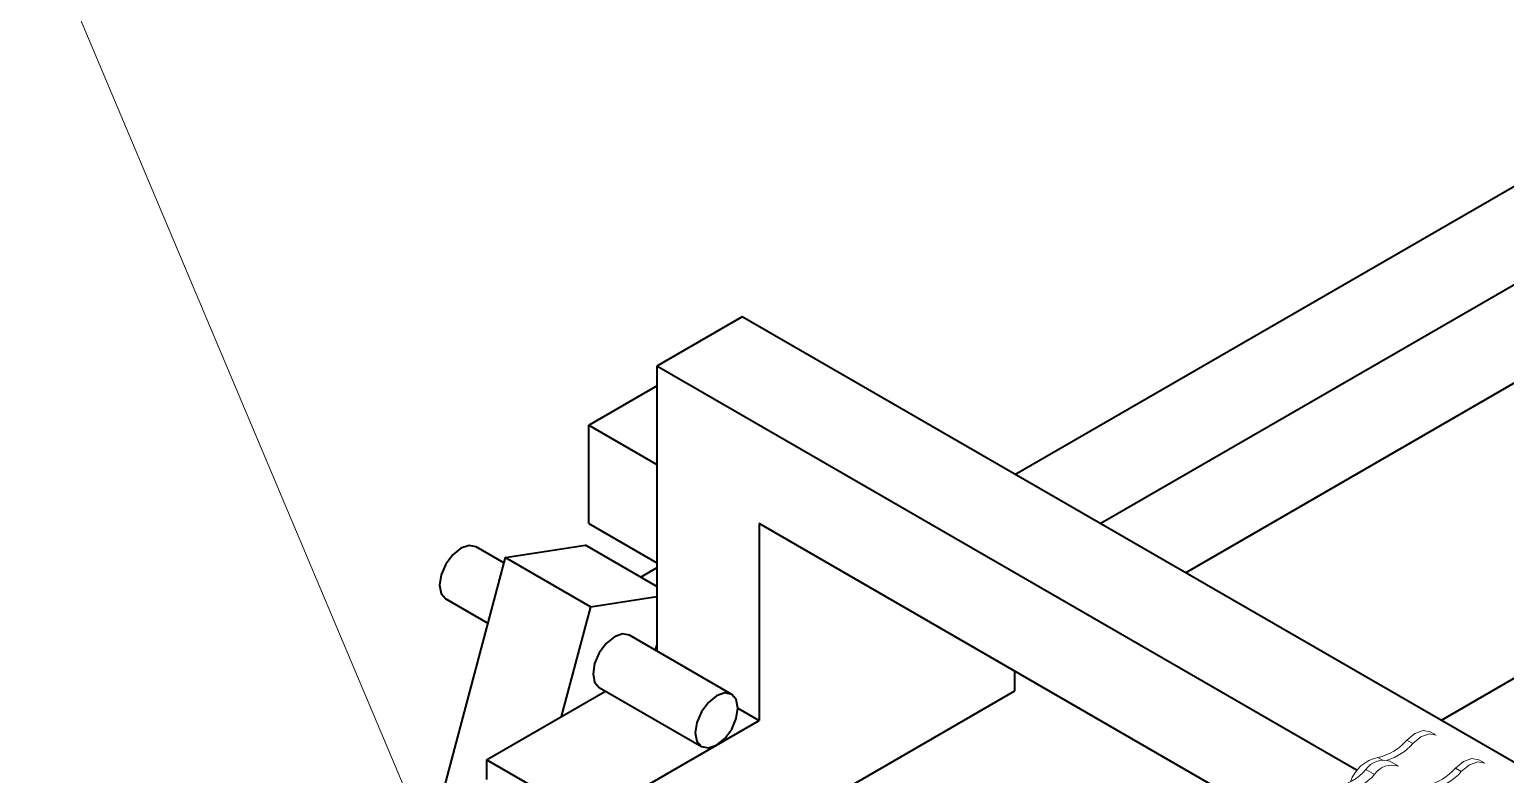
# Model space of a CAD drawing. Header units: millimetres. Extents: x -250 to 3947, y -1468 to 870.
# Drawn here: x 1615.6 to 1676.8, y 197.7 to 228.6 of the extents above; entities that cross this region are included whole.
import ezdxf

# ---------------------------------------------------------------- set-up
doc = ezdxf.new("R2010")
doc.units = ezdxf.units.MM

msp = doc.modelspace()

# ---------------------------------------------------------------- linework, layer by layer
at = {"color": 6, "lineweight": 15}
msp.add_line((1639.0215, 178.3962), (1578.4256, 322.0231), dxfattribs=at)
at = {"color": 7, "linetype": 'Continuous', "lineweight": 40}
for p, q in [((1656.4401, 210.1247), (1702.1549, 236.5153)), ((1659.9756, 208.0837), (1704.2739, 233.6565)), ((1663.5117, 206.0423), (1705.6904, 230.3915)), ((1714.6539, 223.3206), (1674.1177, 199.9196)), ((1645.1246, 216.657), (1641.589, 214.616)), ((1705.9358, 181.5514), (1645.1246, 216.657)), ((1641.589, 214.616), (1641.589, 202.7908)), ((1670.6383, 197.8462), (1641.589, 214.616)), ((1638.7606, 212.1654), (1641.589, 213.7982)), ((1638.7606, 212.1654), (1641.589, 210.5326)), ((1638.7606, 208.0827), (1638.7606, 212.1654)), ((1638.7606, 208.0827), (1641.589, 206.4499)), ((1666.9983, 195.8648), (1645.8317, 208.084)), ((1645.8317, 208.084), (1645.8317, 199.9186)), ((1635.24, 206.4561), (1634.0823, 207.1244)), ((1635.2981, 206.6738), (1638.6204, 207.1953)), ((1641.589, 205.4815), (1638.6204, 207.1953)), ((1635.2981, 206.6738), (1632.5389, 196.3268)), ((1638.8336, 204.6327), (1635.2981, 206.6738)), ((1641.589, 206.2457), (1640.9272, 205.8636)), ((1649.3672, 206.043), (1649.3672, 206.0423)), ((1649.3672, 206.0423), (1649.3678, 206.0427)), ((1632.8324, 204.9593), (1634.5729, 203.9545)), ((1638.8336, 204.6327), (1637.6184, 200.0756)), ((1638.8336, 204.6327), (1641.589, 205.0653)), ((1652.9028, 204.0007), (1652.9028, 204.002)), ((1652.9028, 204.0007), (1652.9039, 204.0013)), ((1644.6889, 201.0013), (1640.4462, 203.4506)), ((1641.5341, 202.8226), (1641.589, 203.0286)), ((1656.4383, 201.1424), (1656.4383, 201.961)), ((1656.4383, 201.9589), (1656.4401, 201.9599)), ((1634.518, 198.2858), (1639.4552, 201.136)), ((1638.7606, 190.9373), (1656.4383, 201.1424)), ((1639.1963, 201.2854), (1643.439, 198.8362)), ((1644.9478, 200.4289), (1645.8317, 199.9186)), ((1638.7606, 195.8366), (1645.8317, 199.9186)), ((1638.7606, 195.8366), (1634.518, 198.2858)), ((1634.518, 198.2858), (1634.518, 197.4693))]:
    msp.add_line(p, q, dxfattribs=at)
at = {"color": 7, "linetype": 'Continuous', "lineweight": 15}
for p, q in [((1672.6978, 199.1034), (1672.9453, 198.9605)), ((1673.9158, 199.3032), (1673.6684, 199.446)), ((1671.0024, 197.8839), (1671.356, 197.6798)), ((1671.5003, 198.382), (1671.6779, 198.2795)), ((1672.3498, 198.0198), (1671.9963, 198.2239)), ((1674.9605, 197.7971), (1674.713, 197.94)), ((1675.9311, 198.1398), (1675.6836, 198.2827))]:
    msp.add_line(p, q, dxfattribs=at)
at = {"color": 7, "linetype": 'Continuous', "lineweight": 40, "flags": 128}
for points in [[(1634.0823, 207.1244), (1633.7956, 207.1801), (1633.4573, 207.0625), (1633.1191, 206.7896), (1632.8323, 206.4028), (1632.6407, 205.961), (1632.5734, 205.5316), (1632.6407, 205.1798), (1632.8323, 204.9593), (1632.8324, 204.9593)], [(1640.4462, 203.4506), (1640.1595, 203.5063), (1639.8213, 203.3887), (1639.483, 203.1157), (1639.1963, 202.7289), (1639.0047, 202.2872), (1638.9374, 201.8578), (1639.0047, 201.506), (1639.1963, 201.2855), (1639.1963, 201.2854)], [(1644.9478, 200.429), (1644.8805, 200.7808), (1644.6889, 201.0013), (1644.4022, 201.057), (1644.0639, 200.9395), (1643.7257, 200.6665), (1643.4389, 200.2797), (1643.2473, 199.838), (1643.18, 199.4085), (1643.2473, 199.0568), (1643.4389, 198.8363), (1643.7257, 198.7805), (1644.0639, 198.8981), (1644.4022, 199.1711), (1644.6889, 199.5579), (1644.8805, 199.9996), (1644.9478, 200.429)]]:
    msp.add_lwpolyline(points, dxfattribs=at)
at = {"color": 7, "linetype": 'Continuous', "lineweight": 15, "flags": 128}
for points in [[(1673.6684, 199.446), (1673.6661, 199.4473), (1673.3772, 199.5013), (1673.037, 199.3804), (1672.6978, 199.1034)], [(1673.9158, 199.3032), (1673.9136, 199.3044), (1673.6247, 199.3584), (1673.2845, 199.2376), (1672.9453, 198.9605)], [(1675.6836, 198.2827), (1675.6814, 198.2839), (1675.3925, 198.3379), (1675.0522, 198.217), (1674.713, 197.94)], [(1675.9311, 198.1398), (1675.9289, 198.1411), (1675.6399, 198.195), (1675.2997, 198.0742), (1674.9605, 197.7971)]]:
    msp.add_lwpolyline(points, dxfattribs=at)
at = {"color": 7, "linetype": 'Continuous', "lineweight": 15}
for centre, radius, start, end in [((1671.0322, 200.5135), 2.1823, 282.385775, 319.745981), ((1671.2112, 200.4536), 2.2883, 287.235953, 319.269779), ((1669.336, 199.3194), 2.1994, 280.736597, 319.258027), ((1671.8136, 196.8779), 1.5364, 101.765598, 161.258383), ((1671.7275, 197.3869), 0.8791, 72.198693, 145.573747), ((1672.0811, 197.1828), 0.8791, 72.198693, 145.573747), ((1673.0475, 199.3502), 2.1823, 282.385775, 319.745981), ((1673.295, 199.2073), 2.1823, 282.385775, 319.745981), ((1669.6895, 199.1153), 2.1994, 280.736597, 319.258027)]:
    msp.add_arc(centre, radius, start, end, dxfattribs=at)

doc.saveas('drawing.dxf')
